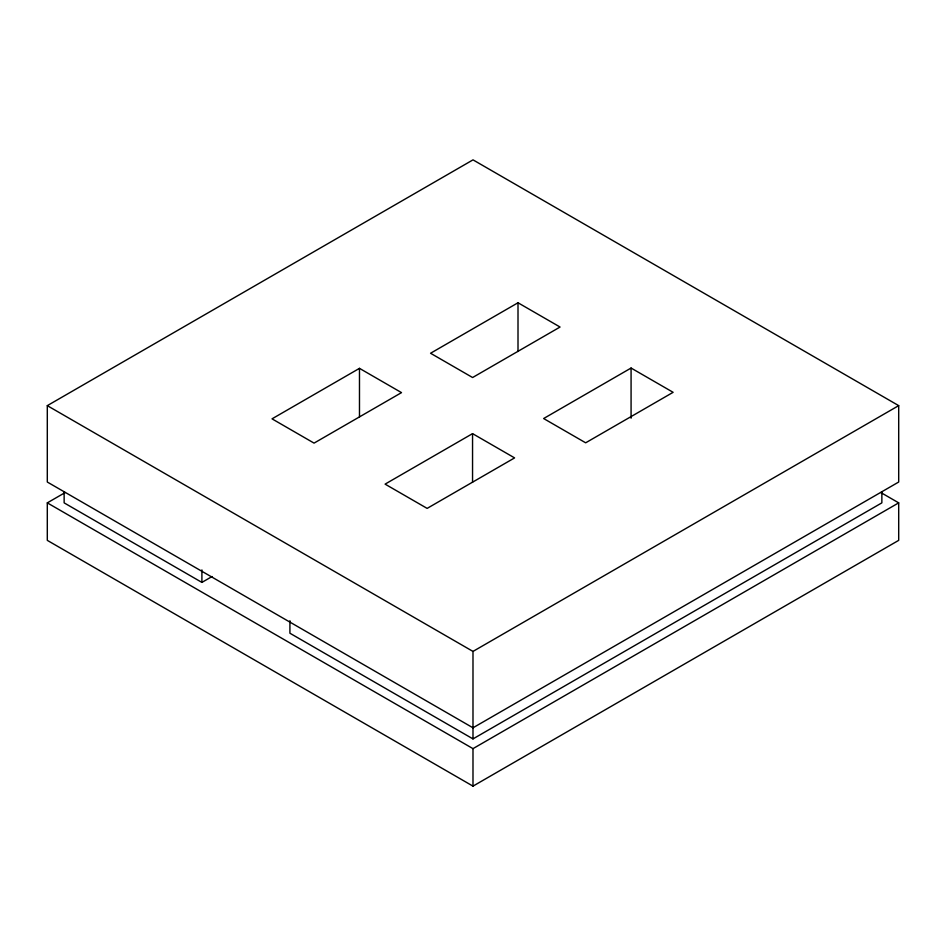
<?xml version="1.0" encoding="UTF-8"?>
<svg xmlns="http://www.w3.org/2000/svg" width="946" height="946" viewBox="0 0 946 946"><rect width="100%" height="100%" fill="white"/><g stroke="black" fill="none" stroke-linecap="round" stroke-linejoin="round"><path stroke-width="1.42" d="M47.3 405.645L473.012 159.862L898.7 405.633L898.7 482.022L472.988 727.805L47.3 482.034L47.3 405.645L472.988 651.416L898.7 405.633M880.809 492.523L898.7 502.858L898.7 540.355L472.988 786.138L47.3 540.367L47.3 502.87L65.203 492.535M359.48 368.349L272.022 418.841L314.06 443.118L401.518 392.625L359.48 368.349L359.48 417.044M518.006 302.767L430.56 353.248L472.598 377.525L560.056 327.032L518.006 302.767L518.006 351.463M64.139 491.754L64.139 502.87L201.9 582.405L212.07 576.528M472.551 433.635L385.093 484.127L427.131 508.392L514.589 457.899L472.551 433.635L472.551 482.33M631.077 368.041L543.631 418.534L585.669 442.811L673.126 392.318L631.077 368.041L631.077 418.215M289.914 620.718L289.914 633.217L472.988 738.909L881.861 502.858L881.861 491.743M47.3 502.87L472.988 748.641L898.7 502.858M472.988 651.416L472.988 738.909M472.988 748.641L472.988 786.138M201.9 569.906L201.9 582.405"/></g></svg>
